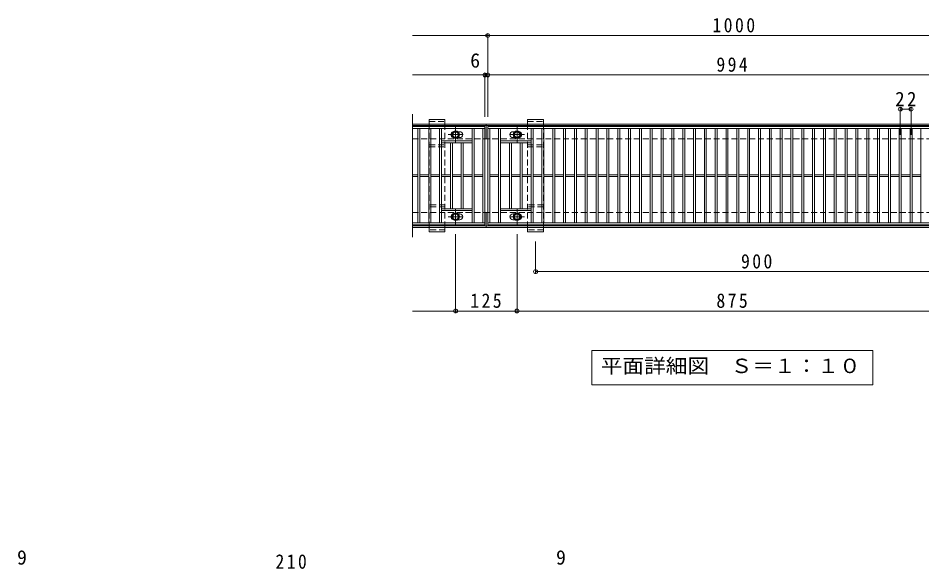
# Model space of a CAD drawing. Units: millimetres at full size, with parts at other scales. Extents: x -342 to 368, y -392 to 305.
# Drawn here: x -279.3 to 88, y 80.9 to 304.9 of the extents above; entities that cross this region are included whole.
import ezdxf
from ezdxf.enums import TextEntityAlignment as Align

# ---------------------------------------------------------------- set-up
doc = ezdxf.new("R2010")
doc.units = ezdxf.units.MM
doc.header["$LTSCALE"] = 2
doc.header["$PDMODE"] = 32
doc.header["$PDSIZE"] = 1.6
doc.linetypes.add('CHAIN1', pattern=[8, 5, -1, 1, -1])
doc.linetypes.add('DASHED1', pattern=[1.8, 1.2, -0.6])
for name, color, linetype, lineweight in [('C-1_躯体', 2, 'Continuous', 9), ('C-2_仕上', 3, 'Continuous', 9), ('C-4_文字', 7, 'Continuous', 9), ('C-5_建具', 7, 'Continuous', 9), ('C-8_ハッチ', 3, 'DASHED1', 9), ('C-B_衛生陶器', 2, 'Continuous', 9), ('D-4_文字', 7, 'Continuous', 9)]:
    doc.layers.add(name, color=color, linetype=linetype, lineweight=lineweight)
doc.styles.add('ＭＳ ゴシック', font='')
doc.styles.get('ＭＳ ゴシック').set_extended_font_data('MS Gothic')

msp = doc.modelspace()

# ---------------------------------------------------------------- linework, layer by layer
at = {"layer": 'C-1_躯体'}
for p, q in [((-119.021, 261.786), (140.979, 261.786)), ((-119.021, 261.186), (140.979, 261.186)), ((-89.021, 261.786), (-89.021, 255.786)), ((-89.021, 225.786), (-89.021, 219.786)), ((-119.021, 220.386), (140.979, 220.386)), ((-119.021, 219.786), (140.979, 219.786))]:
    msp.add_line(p, q, dxfattribs=at)
at = {"layer": 'C-1_躯体', "linetype": 'DASHED1'}
for p, q in [((-119.021, 255.786), (140.979, 255.786)), ((-119.021, 225.786), (140.979, 225.786))]:
    msp.add_line(p, q, dxfattribs=at)
at = {"layer": 'C-2_仕上'}
for p, q in [((-119.021, 265.786), (-119.021, 215.786)), ((-119.021, 260.786), (-89.621, 260.786)), ((-89.621, 220.786), (-89.621, 260.786)), ((-88.421, 260.786), (110.379, 260.786)), ((-119.021, 259.986), (-89.621, 259.986)), ((-116.821, 221.586), (-116.821, 259.986)), ((-116.021, 221.586), (-116.021, 259.986)), ((-112.421, 221.586), (-112.421, 259.986)), ((-111.621, 221.586), (-111.621, 259.986)), ((-108.021, 221.586), (-108.021, 259.986)), ((-107.221, 221.586), (-107.221, 259.986)), ((-99.821, 258.686), (-100.54, 258.686)), ((-94.821, 221.586), (-94.821, 259.986)), ((-94.021, 221.586), (-94.021, 259.986)), ((-90.421, 259.986), (-90.421, 221.586)), ((-88.421, 259.986), (110.379, 259.986)), ((-87.621, 221.586), (-87.621, 259.986)), ((-84.021, 221.586), (-84.021, 259.986)), ((-83.221, 221.586), (-83.221, 259.986)), ((-78.221, 258.686), (-77.502, 258.686)), ((-70.821, 221.586), (-70.821, 259.986)), ((-70.021, 221.586), (-70.021, 259.986)), ((-66.421, 221.586), (-66.421, 259.986)), ((-65.621, 221.586), (-65.621, 259.986)), ((-62.021, 221.586), (-62.021, 259.986)), ((-61.221, 221.586), (-61.221, 259.986)), ((-57.621, 221.586), (-57.621, 259.986)), ((-56.821, 221.586), (-56.821, 259.986)), ((-53.221, 221.586), (-53.221, 259.986)), ((-52.421, 221.586), (-52.421, 259.986)), ((-48.821, 221.586), (-48.821, 259.986)), ((-48.021, 221.586), (-48.021, 259.986)), ((-44.421, 221.586), (-44.421, 259.986)), ((-43.621, 221.586), (-43.621, 259.986)), ((-40.021, 221.586), (-40.021, 259.986)), ((-39.221, 221.586), (-39.221, 259.986)), ((-35.621, 221.586), (-35.621, 259.986)), ((-34.821, 221.586), (-34.821, 259.986)), ((-31.221, 221.586), (-31.221, 259.986)), ((-30.421, 221.586), (-30.421, 259.986)), ((-26.821, 221.586), (-26.821, 259.986)), ((-26.021, 221.586), (-26.021, 259.986)), ((-22.421, 221.586), (-22.421, 259.986)), ((-21.621, 221.586), (-21.621, 259.986)), ((-18.021, 221.586), (-18.021, 259.986)), ((-17.221, 221.586), (-17.221, 259.986)), ((-13.621, 221.586), (-13.621, 259.986)), ((-12.821, 221.586), (-12.821, 259.986)), ((-9.221, 221.586), (-9.221, 259.986)), ((-8.421, 221.586), (-8.421, 259.986)), ((-4.821, 221.586), (-4.821, 259.986)), ((-4.021, 221.586), (-4.021, 259.986)), ((-0.421, 221.586), (-0.421, 259.986)), ((0.379, 221.586), (0.379, 259.986)), ((3.979, 221.586), (3.979, 259.986)), ((4.779, 221.586), (4.779, 259.986)), ((8.379, 221.586), (8.379, 259.986)), ((9.179, 221.586), (9.179, 259.986)), ((12.779, 221.586), (12.779, 259.986)), ((13.579, 221.586), (13.579, 259.986)), ((17.179, 221.586), (17.179, 259.986)), ((17.979, 221.586), (17.979, 259.986)), ((21.579, 221.586), (21.579, 259.986)), ((22.379, 221.586), (22.379, 259.986)), ((25.979, 221.586), (25.979, 259.986)), ((26.779, 221.586), (26.779, 259.986)), ((30.379, 221.586), (30.379, 259.986)), ((31.179, 221.586), (31.179, 259.986)), ((34.779, 221.586), (34.779, 259.986)), ((35.579, 221.586), (35.579, 259.986)), ((39.179, 221.586), (39.179, 259.986)), ((39.979, 221.586), (39.979, 259.986)), ((43.579, 221.586), (43.579, 259.986)), ((44.379, 221.586), (44.379, 259.986)), ((47.979, 221.586), (47.979, 259.986)), ((48.779, 221.586), (48.779, 259.986)), ((52.379, 221.586), (52.379, 259.986)), ((53.179, 221.586), (53.179, 259.986)), ((56.779, 221.586), (56.779, 259.986)), ((57.579, 221.586), (57.579, 259.986)), ((61.179, 221.586), (61.179, 259.986)), ((61.979, 221.586), (61.979, 259.986)), ((65.579, 221.586), (65.579, 259.986)), ((66.379, 221.586), (66.379, 259.986)), ((69.979, 221.586), (69.979, 259.986)), ((70.779, 221.586), (70.779, 259.986)), ((74.379, 221.586), (74.379, 259.986)), ((75.179, 221.586), (75.179, 259.986)), ((78.779, 221.586), (78.779, 259.986)), ((79.579, 221.586), (79.579, 259.986)), ((83.179, 221.586), (83.179, 259.986)), ((83.979, 221.586), (83.979, 259.986)), ((87.579, 221.586), (87.579, 259.986)), ((-94.821, 254.986), (-107.221, 254.986)), ((-94.821, 254.186), (-107.221, 254.186)), ((-103.621, 227.386), (-103.621, 254.186)), ((-102.821, 227.386), (-102.821, 254.186)), ((-100.54, 256.286), (-99.821, 256.286)), ((-99.221, 227.386), (-99.221, 254.186)), ((-98.421, 227.386), (-98.421, 254.186)), ((-83.221, 254.986), (-70.821, 254.986)), ((-83.221, 254.186), (-70.821, 254.186)), ((-79.621, 227.386), (-79.621, 254.186)), ((-78.821, 227.386), (-78.821, 254.186)), ((-77.502, 256.286), (-78.221, 256.286)), ((-75.221, 227.386), (-75.221, 254.186)), ((-74.421, 227.386), (-74.421, 254.186)), ((-119.021, 241.086), (-116.821, 241.086)), ((-119.021, 240.486), (-116.821, 240.486)), ((-116.021, 241.086), (-112.421, 241.086)), ((-116.021, 240.486), (-112.421, 240.486)), ((-111.621, 241.086), (-108.021, 241.086)), ((-111.621, 240.486), (-108.021, 240.486)), ((-107.221, 241.086), (-103.621, 241.086)), ((-107.221, 240.486), (-103.621, 240.486)), ((-102.821, 241.086), (-99.221, 241.086)), ((-102.821, 240.486), (-99.221, 240.486)), ((-98.421, 241.086), (-94.821, 241.086)), ((-98.421, 240.486), (-94.821, 240.486)), ((-94.021, 241.086), (-90.421, 241.086)), ((-94.021, 240.486), (-90.421, 240.486)), ((-87.621, 241.086), (-84.021, 241.086)), ((-87.621, 240.486), (-84.021, 240.486)), ((-83.221, 241.086), (-79.621, 241.086)), ((-83.221, 240.486), (-79.621, 240.486)), ((-78.821, 241.086), (-75.221, 241.086)), ((-78.821, 240.486), (-75.221, 240.486)), ((-74.421, 241.086), (-70.821, 241.086)), ((-74.421, 240.486), (-70.821, 240.486)), ((-70.021, 241.086), (-66.421, 241.086)), ((-70.021, 240.486), (-66.421, 240.486)), ((-65.621, 241.086), (-62.021, 241.086)), ((-65.621, 240.486), (-62.021, 240.486)), ((-61.221, 241.086), (-57.621, 241.086)), ((-61.221, 240.486), (-57.621, 240.486)), ((-56.821, 241.086), (-53.221, 241.086)), ((-56.821, 240.486), (-53.221, 240.486)), ((-52.421, 241.086), (-48.821, 241.086)), ((-52.421, 240.486), (-48.821, 240.486)), ((-48.021, 241.086), (-44.421, 241.086)), ((-48.021, 240.486), (-44.421, 240.486)), ((-43.621, 241.086), (-40.021, 241.086)), ((-43.621, 240.486), (-40.021, 240.486)), ((-39.221, 241.086), (-35.621, 241.086)), ((-39.221, 240.486), (-35.621, 240.486)), ((-34.821, 241.086), (-31.221, 241.086)), ((-34.821, 240.486), (-31.221, 240.486)), ((-30.421, 241.086), (-26.821, 241.086)), ((-30.421, 240.486), (-26.821, 240.486)), ((-26.021, 241.086), (-22.421, 241.086)), ((-26.021, 240.486), (-22.421, 240.486)), ((-21.621, 241.086), (-18.021, 241.086)), ((-21.621, 240.486), (-18.021, 240.486)), ((-17.221, 241.086), (-13.621, 241.086)), ((-17.221, 240.486), (-13.621, 240.486)), ((-12.821, 241.086), (-9.221, 241.086)), ((-12.821, 240.486), (-9.221, 240.486)), ((-8.421, 241.086), (-4.821, 241.086)), ((-8.421, 240.486), (-4.821, 240.486)), ((-4.021, 241.086), (-0.421, 241.086)), ((-4.021, 240.486), (-0.421, 240.486)), ((0.379, 241.086), (3.979, 241.086)), ((0.379, 240.486), (3.979, 240.486)), ((4.779, 241.086), (8.379, 241.086)), ((4.779, 240.486), (8.379, 240.486)), ((9.179, 241.086), (12.779, 241.086)), ((9.179, 240.486), (12.779, 240.486)), ((13.579, 241.086), (17.179, 241.086)), ((13.579, 240.486), (17.179, 240.486)), ((17.979, 241.086), (21.579, 241.086)), ((17.979, 240.486), (21.579, 240.486)), ((22.379, 241.086), (25.979, 241.086)), ((22.379, 240.486), (25.979, 240.486)), ((26.779, 241.086), (30.379, 241.086)), ((26.779, 240.486), (30.379, 240.486)), ((31.179, 241.086), (34.779, 241.086)), ((31.179, 240.486), (34.779, 240.486)), ((35.579, 241.086), (39.179, 241.086)), ((35.579, 240.486), (39.179, 240.486)), ((39.979, 241.086), (43.579, 241.086)), ((39.979, 240.486), (43.579, 240.486)), ((44.379, 241.086), (47.979, 241.086)), ((44.379, 240.486), (47.979, 240.486)), ((48.779, 241.086), (52.379, 241.086)), ((48.779, 240.486), (52.379, 240.486)), ((53.179, 241.086), (56.779, 241.086)), ((53.179, 240.486), (56.779, 240.486)), ((57.579, 241.086), (61.179, 241.086)), ((57.579, 240.486), (61.179, 240.486)), ((61.979, 241.086), (65.579, 241.086)), ((61.979, 240.486), (65.579, 240.486)), ((66.379, 241.086), (69.979, 241.086)), ((66.379, 240.486), (69.979, 240.486)), ((70.779, 241.086), (74.379, 241.086)), ((70.779, 240.486), (74.379, 240.486)), ((75.179, 241.086), (78.779, 241.086)), ((75.179, 240.486), (78.779, 240.486)), ((79.579, 241.086), (83.179, 241.086)), ((79.579, 240.486), (83.179, 240.486)), ((83.979, 241.086), (87.579, 241.086)), ((83.979, 240.486), (87.579, 240.486)), ((-94.821, 227.386), (-107.221, 227.386)), ((-94.821, 226.586), (-107.221, 226.586)), ((-99.821, 225.286), (-100.54, 225.286)), ((-83.221, 227.386), (-70.821, 227.386)), ((-83.221, 226.586), (-70.821, 226.586)), ((-78.221, 225.286), (-77.502, 225.286)), ((-89.621, 221.586), (-119.021, 221.586)), ((-89.621, 220.786), (-119.021, 220.786)), ((-100.54, 222.886), (-99.821, 222.886)), ((110.379, 221.586), (-88.421, 221.586)), ((-77.502, 222.886), (-78.221, 222.886))]:
    msp.add_line(p, q, dxfattribs=at)
msp.add_lwpolyline([(110.379, 220.786), (-88.421, 220.786), (-88.421, 260.786)], dxfattribs=at)
for centre, start, end in [((-102.221, 257.486), 106.33482, 180), ((-102.221, 257.486), 180, 253.66518), ((-99.821, 257.486), 0, 90), ((-99.821, 257.486), 270, 0), ((-78.221, 257.486), 90, 180), ((-78.221, 257.486), 180, 270), ((-75.821, 257.486), 0, 73.66518), ((-75.821, 257.486), 286.33482, 0), ((-102.221, 224.086), 106.33482, 180), ((-102.221, 224.086), 180, 253.66518), ((-99.821, 224.086), 0, 90), ((-99.821, 224.086), 270, 0), ((-78.221, 224.086), 90, 180), ((-78.221, 224.086), 180, 270), ((-75.821, 224.086), 0, 73.66518), ((-75.821, 224.086), 286.33482, 0)]:
    msp.add_arc(centre, 1.2, start, end, dxfattribs=at)
at = {"layer": 'C-4_文字'}
for p, q in [((-119.021, 297.786), (-88.421, 297.786)), ((-88.421, 298.386), (-88.421, 264.786)), ((-88.421, 297.786), (111.579, 297.786)), ((-119.021, 281.786), (-89.621, 281.786)), ((-89.621, 282.386), (-89.621, 264.786)), ((-89.621, 281.786), (-88.421, 281.786)), ((-88.421, 281.786), (110.379, 281.786)), ((79.179, 268.446), (79.179, 257.439)), ((83.579, 268.446), (83.579, 257.439)), ((79.179, 267.846), (83.579, 267.846)), ((-101.521, 185.186), (-101.521, 217.086)), ((-76.521, 185.186), (-76.521, 217.086)), ((-69.021, 201.186), (-69.021, 213.986)), ((-69.021, 201.786), (110.979, 201.786)), ((-101.521, 185.786), (-119.021, 185.786)), ((-101.521, 185.786), (-76.521, 185.786)), ((-76.521, 185.786), (98.479, 185.786))]:
    msp.add_line(p, q, dxfattribs=at)
for p in [(-88.421, 297.786), (-89.621, 281.786), (-88.421, 281.786), (79.179, 267.846), (83.579, 267.846), (-69.021, 201.786), (-101.521, 185.786), (-76.521, 185.786)]:
    msp.add_point(p, dxfattribs=at)
at = {"layer": 'C-5_建具'}
for p, q in [((-46.121, 169.786), (68.079, 169.786)), ((-46.121, 169.786), (-46.121, 155.786)), ((68.079, 169.786), (68.079, 155.786)), ((-46.121, 155.786), (68.079, 155.786))]:
    msp.add_line(p, q, dxfattribs=at)
at = {"layer": 'C-8_ハッチ', "linetype": 'Continuous'}
for p, q in [((-112.221, 263.586), (-105.821, 263.586)), ((-112.221, 261.786), (-112.221, 263.586)), ((-105.821, 263.586), (-105.821, 261.786)), ((-72.221, 261.786), (-72.221, 263.586)), ((-112.221, 217.986), (-112.221, 219.786)), ((-65.821, 219.786), (-65.821, 217.986))]:
    msp.add_line(p, q, dxfattribs=at)
at = {"layer": 'C-8_ハッチ'}
for p, q in [((-112.221, 262.786), (-105.821, 262.786)), ((-112.221, 219.786), (-112.221, 261.786)), ((-105.821, 261.786), (-105.821, 219.786)), ((-72.221, 262.786), (-65.821, 262.786)), ((-72.221, 219.786), (-72.221, 261.786)), ((-65.821, 261.786), (-65.821, 219.786)), ((-112.221, 253.386), (-105.821, 253.386)), ((-112.221, 252.586), (-105.821, 252.586)), ((-72.221, 253.386), (-65.821, 253.386)), ((-72.221, 252.586), (-65.821, 252.586)), ((-105.821, 228.986), (-112.221, 228.986)), ((-105.821, 228.186), (-112.221, 228.186)), ((-65.821, 228.986), (-72.221, 228.986)), ((-65.821, 228.186), (-72.221, 228.186)), ((-105.821, 218.786), (-112.221, 218.786)), ((-65.821, 218.786), (-72.221, 218.786))]:
    msp.add_line(p, q, dxfattribs=at)
at = {"layer": 'C-8_ハッチ', "linetype": 'Continuous'}
for points in [[(-72.221, 263.586), (-65.821, 263.586), (-65.821, 261.786)], [(-105.821, 219.786), (-105.821, 217.986), (-112.221, 217.986)], [(-65.821, 217.986), (-72.221, 217.986), (-72.221, 219.786)]]:
    msp.add_lwpolyline(points, dxfattribs=at)
at = {"layer": 'C-B_衛生陶器', "color": 7, "linetype": 'CHAIN1'}
for p, q in [((-98.521, 257.486), (-104.521, 257.486)), ((-101.521, 254.486), (-101.521, 260.486)), ((-79.521, 257.486), (-73.521, 257.486)), ((-76.521, 254.486), (-76.521, 260.486)), ((-98.521, 224.086), (-104.521, 224.086)), ((-101.521, 221.086), (-101.521, 227.086)), ((-79.521, 224.086), (-73.521, 224.086)), ((-76.521, 221.086), (-76.521, 227.086))]:
    msp.add_line(p, q, dxfattribs=at)
at = {"layer": 'C-B_衛生陶器'}
for points in [[(-100.222, 256.736), (-101.521, 255.986), (-102.82, 256.736), (-102.82, 258.236), (-101.521, 258.986), (-100.222, 258.236)], [(-77.82, 256.736), (-76.521, 255.986), (-75.222, 256.736), (-75.222, 258.236), (-76.521, 258.986), (-77.82, 258.236)], [(-100.222, 223.336), (-101.521, 222.586), (-102.82, 223.336), (-102.82, 224.836), (-101.521, 225.586), (-100.222, 224.836)], [(-77.82, 223.336), (-76.521, 222.586), (-75.222, 223.336), (-75.222, 224.836), (-76.521, 225.586), (-77.82, 224.836)]]:
    msp.add_lwpolyline(points, close=True, dxfattribs=at)
for centre, radius in [((-101.521, 257.486), 1.55), ((-101.521, 257.486), 1.3), ((-101.521, 257.486), 1.1), ((-76.521, 257.486), 1.55), ((-76.521, 257.486), 1.3), ((-76.521, 257.486), 1.1), ((-101.521, 224.086), 1.55), ((-101.521, 224.086), 1.3), ((-101.521, 224.086), 1.1), ((-76.521, 224.086), 1.55), ((-76.521, 224.086), 1.3), ((-76.521, 224.086), 1.1)]:
    msp.add_circle(centre, radius, dxfattribs=at)

# ---------------------------------------------------------------- texts
at = {"layer": 'C-4_文字', "color": 2, "style": 'ＭＳ ゴシック'}
msp.add_text('6', height=5.865, dxfattribs=at).set_placement((-95.55, 282.986), align=Align.BOTTOM_LEFT)
at = {"layer": 'C-4_文字', "color": 2, "char_height": 5.865, "attachment_point": 7, "style": 'ＭＳ ゴシック'}
for s, insert in [('\\T1.28;\\W0.9;1000', (2.829, 298.986)), ('\\T1.27;\\W0.9;994', (4.479, 282.986)), ('\\T1.27;\\W0.95;22', (77.129, 269.046)), ('\\T1.27;\\W0.9;900', (14.479, 202.986)), ('\\T1.27;\\W0.9;125', (-95.521, 186.986)), ('\\T1.27;\\W0.9;875', (4.479, 186.986))]:
    msp.add_mtext(s, dxfattribs=dict(at, insert=insert))
at = {"layer": 'C-5_建具', "color": 2, "style": 'ＭＳ ゴシック', "width": 1.1}
msp.add_text('平面詳細図\u3000Ｓ＝１：１０', height=5.865, dxfattribs=at).set_placement((-42.521, 158.786), align=Align.BOTTOM_LEFT)
at = {"layer": 'D-4_文字', "color": 2, "style": 'ＭＳ ゴシック'}
for p in [(-279.679, 80.926), (-60.679, 80.926)]:
    msp.add_text('9', height=5.865, dxfattribs=at).set_placement(p, align=Align.BOTTOM_LEFT)
at = {"layer": 'D-4_文字', "color": 2, "insert": (-174.679, 80.926), "char_height": 5.865, "attachment_point": 7, "style": 'ＭＳ ゴシック'}
msp.add_mtext('\\T1.27;\\W0.9;210', dxfattribs=at)

doc.saveas('drawing.dxf')
